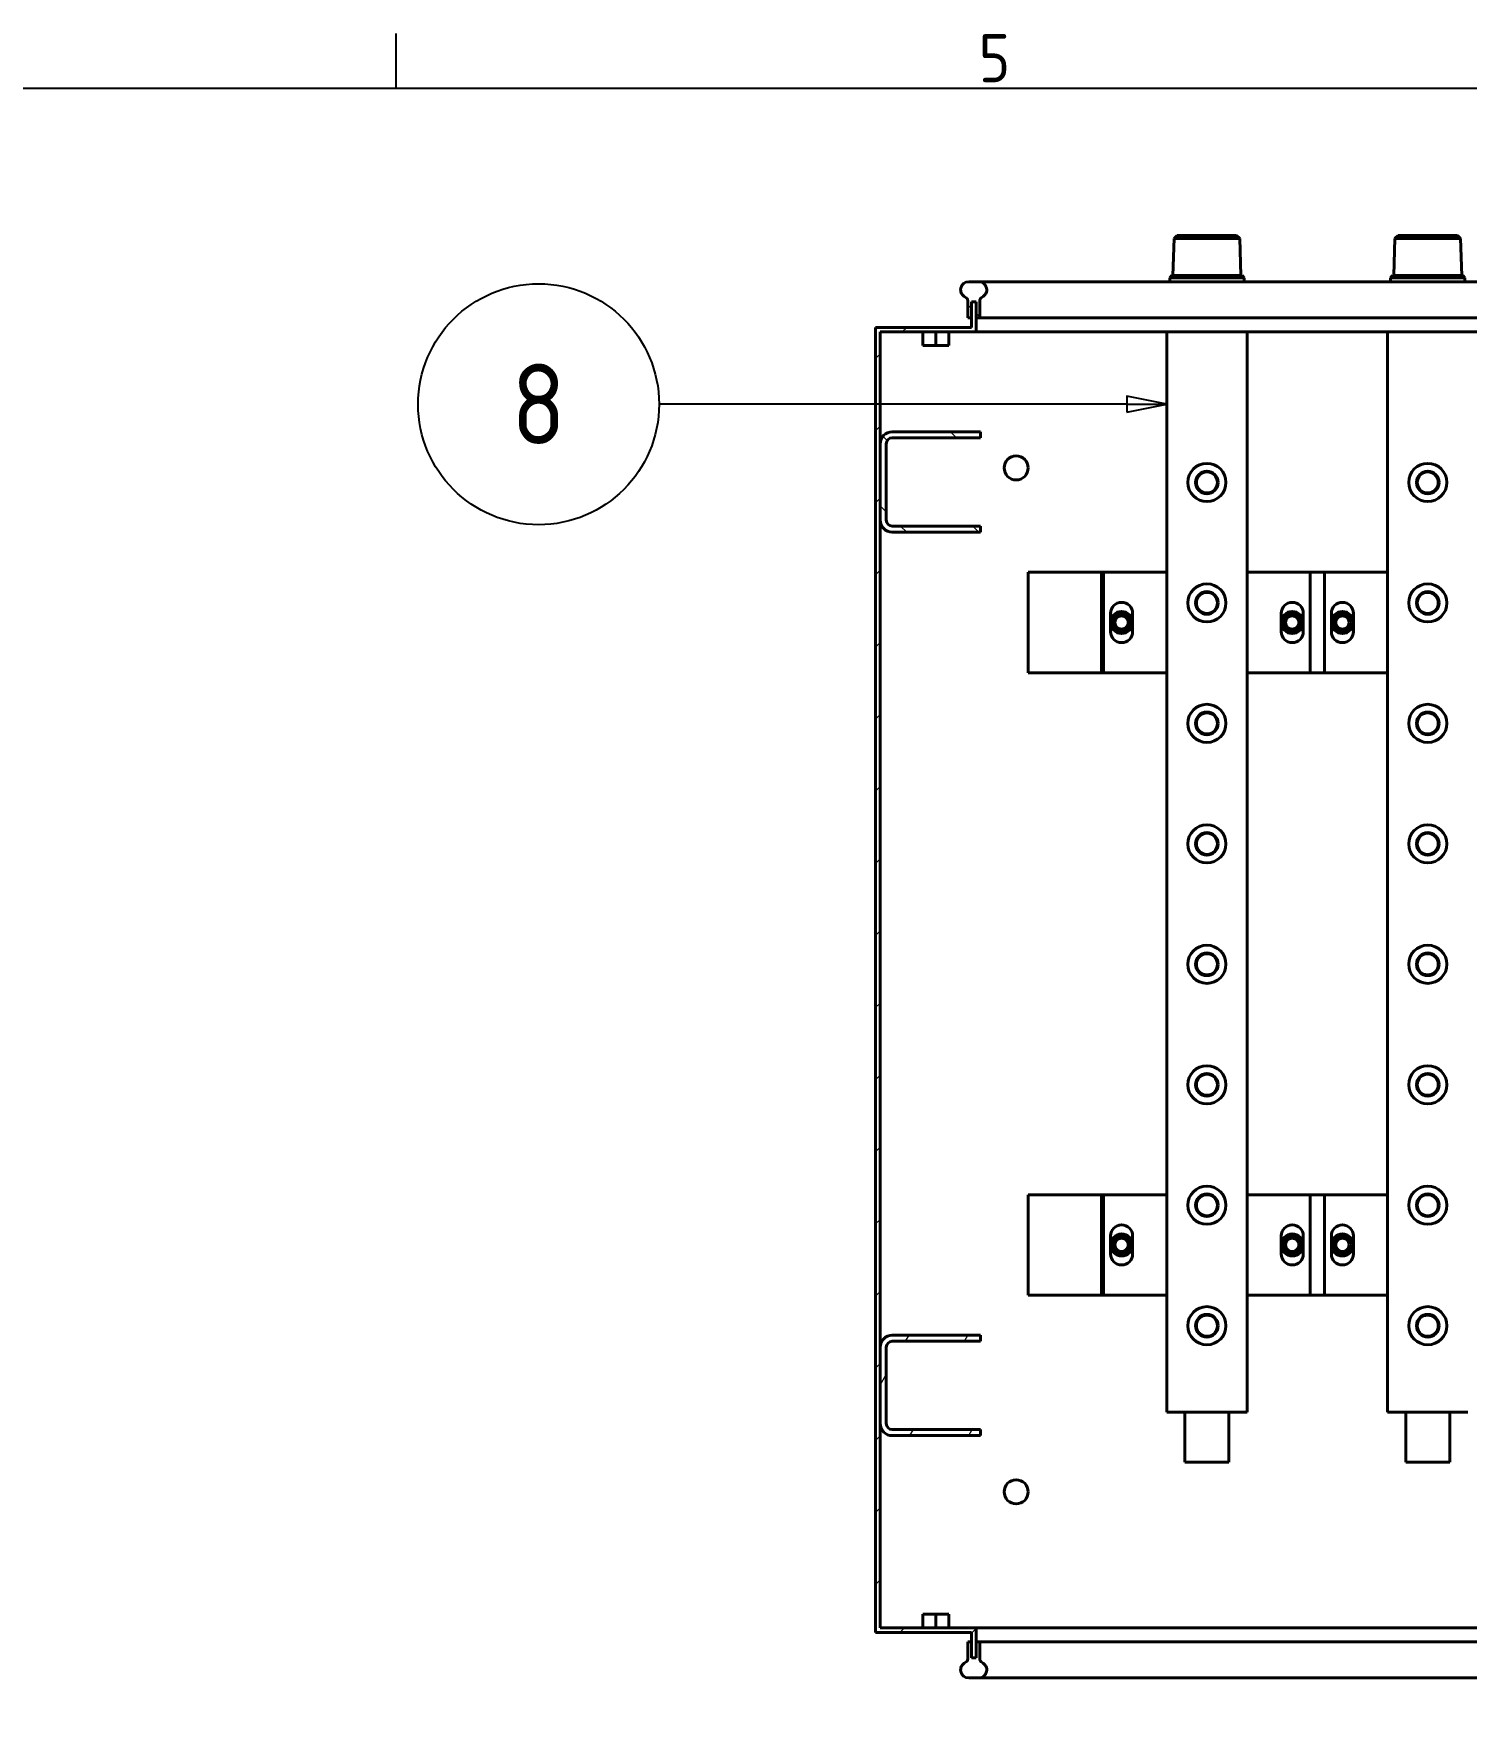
# Model space of a CAD drawing. Header units: inches. Extents: x 6934 to 18973, y 4254 to 7629.
# Drawn here: x 13410 to 14123, y 6725 to 7561 of the extents above; entities that cross this region are included whole.
import ezdxf

# ---------------------------------------------------------------- set-up
doc = ezdxf.new("R2010")
doc.units = ezdxf.units.IN
doc.header["$MEASUREMENT"] = 0
doc.layers.add('POWER SUPPLY CASE INLINER1$0$가시적인 것(ISO)', color=3, linetype='Continuous', lineweight=40, true_color=0x00ff00)
doc.layers.add('POWER SUPPLY CASE INLINER1$0$기호(ISO)', color=5, linetype='Continuous', lineweight=25, true_color=0x0000ff)
doc.layers.add('POWER SUPPLY CASE INLINER1$0$경계(ISO)', color=7, linetype='Continuous', lineweight=25)
doc.layers.add('POWER SUPPLY CASE INLINER1$0$해치(ISO)', color=7, linetype='Continuous', lineweight=18)
doc.styles.add('POWER SUPPLY CASE INLINER1$0$문자 텍스트_PSTEK_POSCO', font='isocp.shx')
doc.styles.add('POWER SUPPLY CASE INLINER1$0$부품번호텍스트_PSTEK_POSCO', font='isocp.shx')

# ---------------------------------------------------------------- blocks, each defined once
blk = doc.blocks.new('POWER SUPPLY CASE INLINER1$0$경계 Default Border')
at = {"layer": 'POWER SUPPLY CASE INLINER1$0$경계(ISO)'}
blk.add_line((222.75, 410), (222.75, 413.4), dxfattribs=at)
at = {"layer": 'POWER SUPPLY CASE INLINER1$0$경계(ISO)', "flags": 128}
blk.add_lwpolyline([(10, 10), (10, 410), (584, 410), (584, 10), (10, 10)], dxfattribs=at)
at = {"layer": 'POWER SUPPLY CASE INLINER1$0$경계(ISO)', "color": 2, "true_color": 0xffff00, "insert": (259.02, 410.37), "char_height": 3, "attachment_point": 7, "style": 'POWER SUPPLY CASE INLINER1$0$문자 텍스트_PSTEK_POSCO'}
blk.add_mtext('5', dxfattribs=at)
blk = doc.blocks.new('POWER SUPPLY CASE INLINER1$0$품번기호3')
at = {"layer": 'POWER SUPPLY CASE INLINER1$0$기호(ISO)', "color": 7}
for p, q in [((268.23, 390.32), (239.12, 390.32)), ((270.73, 390.32), (268.23, 390.82)), ((268.23, 390.82), (268.23, 389.82)), ((268.23, 390.32), (270.73, 390.32)), ((268.23, 389.82), (270.73, 390.32))]:
    blk.add_line(p, q, dxfattribs=at)
at = {"layer": 'POWER SUPPLY CASE INLINER1$0$기호(ISO)', "color": 7, "flags": 128}
blk.add_lwpolyline([(268.23, 389.82), (270.73, 390.32), (268.23, 390.82), (268.23, 389.82)], dxfattribs=at)
at = {"layer": 'POWER SUPPLY CASE INLINER1$0$기호(ISO)'}
blk.add_circle((231.62, 390.32), 7.5, dxfattribs=at)
at = {"layer": 'POWER SUPPLY CASE INLINER1$0$기호(ISO)', "color": 7}
blk.add_solid([(268.23, 389.82), (270.73, 390.32), (268.23, 390.82), (268.23, 389.82)], dxfattribs=at)
at = {"layer": 'POWER SUPPLY CASE INLINER1$0$기호(ISO)', "color": 7, "insert": (231.62, 390.34), "char_height": 5, "attachment_point": 5, "style": 'POWER SUPPLY CASE INLINER1$0$부품번호텍스트_PSTEK_POSCO'}
blk.add_mtext('8', dxfattribs=at)
blk = doc.blocks.new('POWER SUPPLY CASE INLINER1')
at = {"layer": 'POWER SUPPLY CASE INLINER1$0$해치(ISO)'}
h = blk.add_hatch(dxfattribs=at)
h.set_pattern_fill('ANSI31', color=256, scale=203.2, angle=90.0002, style=0)
edge = h.paths.add_edge_path()
edge.add_line((2066.65, 3174.12), (2066.65, 3165.57))
edge.add_line((2066.65, 3165.57), (2068.5, 3165.57))
edge.add_line((2068.5, 3165.57), (2068.5, 3173.57))
edge.add_line((2068.5, 3173.57), (2070.8, 3173.57))
edge.add_line((2070.8, 3173.57), (2070.8, 3165.57))
edge.add_line((2070.8, 3165.57), (2072.65, 3165.57))
edge.add_line((2072.65, 3165.57), (2072.65, 3174.12))
edge.add_ellipse((2074.65, 3174.12), major_axis=(-2, 0), ratio=1, start_angle=294.62432, end_angle=360, ccw=False)
edge.add_ellipse((2072.15, 3179.57), major_axis=(1.67, -3.64), ratio=1, start_angle=0, end_angle=155.37568)
edge.add_line((2072.15, 3183.57), (2067.15, 3183.57))
edge.add_ellipse((2067.15, 3179.57), major_axis=(0, 4), ratio=1, start_angle=0, end_angle=155.37568)
edge.add_ellipse((2064.65, 3174.12), major_axis=(0.83, 1.82), ratio=1, start_angle=294.62432, end_angle=360, ccw=False)
edge = h.paths.add_edge_path()
edge.add_ellipse((2769.45, 3179.57), major_axis=(0, 4), ratio=1, start_angle=0, end_angle=155.37568)
edge.add_ellipse((2766.95, 3174.12), major_axis=(0.83, 1.82), ratio=1, start_angle=294.62432, end_angle=360, ccw=False)
edge.add_line((2768.95, 3174.12), (2768.95, 3165.57))
edge.add_line((2768.95, 3165.57), (2770.8, 3165.57))
edge.add_line((2770.8, 3165.57), (2770.8, 3173.57))
edge.add_line((2770.8, 3173.57), (2773.1, 3173.57))
edge.add_line((2773.1, 3173.57), (2773.1, 3165.57))
edge.add_line((2773.1, 3165.57), (2774.95, 3165.57))
edge.add_line((2774.95, 3165.57), (2774.95, 3174.12))
edge.add_ellipse((2776.95, 3174.12), major_axis=(-2, 0), ratio=1, start_angle=294.62432, end_angle=360, ccw=False)
edge.add_ellipse((2774.45, 3179.57), major_axis=(1.67, -3.64), ratio=1, start_angle=0, end_angle=155.37568)
edge.add_line((2774.45, 3183.57), (2769.45, 3183.57))
h = blk.add_hatch(dxfattribs=at)
h.set_pattern_fill('ANSI31', color=256, scale=203.2, style=0)
h.paths.add_polyline_path([(2820.8, 2558.57), (2825.54, 2558.57), (2833.54, 2558.57), (2833.54, 2560.87), (2825.54, 2560.87), (2818.5, 2560.87), (2818.5, 2513.17), (2770.8, 2513.17), (2770.8, 2506.17), (2770.8, 2498.17), (2773.1, 2498.17), (2773.1, 2506.17), (2773.1, 2510.87), (2820.8, 2510.87)])
h.paths.add_polyline_path([(2773.1, 3160.87), (2773.1, 3165.57), (2773.1, 3173.57), (2770.8, 3173.57), (2770.8, 3165.57), (2770.8, 3158.57), (2818.5, 3158.57), (2818.5, 3110.87), (2825.54, 3110.87), (2833.54, 3110.87), (2833.54, 3113.17), (2825.54, 3113.17), (2820.8, 3113.17), (2820.8, 3160.87)])
h.paths.add_polyline_path([(2023.1, 2513.17), (2023.1, 2614.87), (2023.1, 2652.87), (2023.1, 3064.87), (2023.1, 3102.87), (2023.1, 3158.57), (2070.8, 3158.57), (2070.8, 3165.57), (2070.8, 3173.57), (2068.5, 3173.57), (2068.5, 3165.57), (2068.5, 3160.87), (2020.8, 3160.87), (2020.8, 2510.87), (2068.5, 2510.87), (2068.5, 2506.17), (2068.5, 2498.17), (2070.8, 2498.17), (2070.8, 2506.17), (2070.8, 2513.17)])
h = blk.add_hatch(dxfattribs=at)
h.set_pattern_fill('ANSI31', color=256, scale=203.2, angle=90.0002, style=0)
edge = h.paths.add_edge_path()
edge.add_line((2073.1, 3105.87), (2073.1, 3108.87))
edge.add_line((2073.1, 3108.87), (2029.1, 3108.87))
edge.add_ellipse((2029.1, 3102.87), major_axis=(0, 6), ratio=1, start_angle=0, end_angle=90)
edge.add_line((2023.1, 3102.87), (2023.1, 3064.87))
edge.add_ellipse((2029.1, 3064.87), major_axis=(-6, 0), ratio=1, start_angle=0, end_angle=90)
edge.add_line((2029.1, 3058.87), (2073.1, 3058.87))
edge.add_line((2073.1, 3058.87), (2073.1, 3061.87))
edge.add_line((2073.1, 3061.87), (2029.1, 3061.87))
edge.add_ellipse((2029.1, 3064.87), major_axis=(0, -3), ratio=1, start_angle=270, end_angle=360, ccw=False)
edge.add_line((2026.1, 3064.87), (2026.1, 3102.87))
edge.add_ellipse((2029.1, 3102.87), major_axis=(-3, 0), ratio=1, start_angle=270, end_angle=360, ccw=False)
edge.add_line((2029.1, 3105.87), (2073.1, 3105.87))
h = blk.add_hatch(dxfattribs=at)
h.set_pattern_fill('ANSI31', color=256, scale=203.2, angle=15, style=0)
edge = h.paths.add_edge_path()
edge.add_line((2073.1, 2655.87), (2073.1, 2658.87))
edge.add_line((2073.1, 2658.87), (2029.1, 2658.87))
edge.add_ellipse((2029.1, 2652.87), major_axis=(0, 6), ratio=1, start_angle=0, end_angle=90)
edge.add_line((2023.1, 2652.87), (2023.1, 2614.87))
edge.add_ellipse((2029.1, 2614.87), major_axis=(-6, 0), ratio=1, start_angle=0, end_angle=90)
edge.add_line((2029.1, 2608.87), (2073.1, 2608.87))
edge.add_line((2073.1, 2608.87), (2073.1, 2611.87))
edge.add_line((2073.1, 2611.87), (2029.1, 2611.87))
edge.add_ellipse((2029.1, 2614.87), major_axis=(0, -3), ratio=1, start_angle=270, end_angle=360, ccw=False)
edge.add_line((2026.1, 2614.87), (2026.1, 2652.87))
edge.add_ellipse((2029.1, 2652.87), major_axis=(-3, 0), ratio=1, start_angle=270, end_angle=360, ccw=False)
edge.add_line((2029.1, 2655.87), (2073.1, 2655.87))
h = blk.add_hatch(dxfattribs=at)
h.set_pattern_fill('ANSI31', color=256, scale=203.2, angle=105.0002, style=0)
edge = h.paths.add_edge_path()
edge.add_line((2774.95, 2497.63), (2774.95, 2506.17))
edge.add_line((2774.95, 2506.17), (2773.1, 2506.17))
edge.add_line((2773.1, 2506.17), (2773.1, 2498.17))
edge.add_line((2773.1, 2498.17), (2770.8, 2498.17))
edge.add_line((2770.8, 2498.17), (2770.8, 2506.17))
edge.add_line((2770.8, 2506.17), (2768.95, 2506.17))
edge.add_line((2768.95, 2506.17), (2768.95, 2497.63))
edge.add_ellipse((2766.95, 2497.63), major_axis=(2, 0), ratio=1, start_angle=294.62432, end_angle=360, ccw=False)
edge.add_ellipse((2769.45, 2492.17), major_axis=(-1.67, 3.64), ratio=1, start_angle=0, end_angle=155.37568)
edge.add_line((2769.45, 2488.17), (2774.45, 2488.17))
edge.add_ellipse((2774.45, 2492.17), major_axis=(0, -4), ratio=1, start_angle=0, end_angle=155.37568)
edge.add_ellipse((2776.95, 2497.63), major_axis=(-0.83, -1.82), ratio=1, start_angle=294.62432, end_angle=360, ccw=False)
edge = h.paths.add_edge_path()
edge.add_ellipse((2072.15, 2492.17), major_axis=(0, -4), ratio=1, start_angle=0, end_angle=155.37568)
edge.add_ellipse((2074.65, 2497.63), major_axis=(-0.83, -1.82), ratio=1, start_angle=294.62432, end_angle=360, ccw=False)
edge.add_line((2072.65, 2497.63), (2072.65, 2506.17))
edge.add_line((2072.65, 2506.17), (2070.8, 2506.17))
edge.add_line((2070.8, 2506.17), (2070.8, 2498.17))
edge.add_line((2070.8, 2498.17), (2068.5, 2498.17))
edge.add_line((2068.5, 2498.17), (2068.5, 2506.17))
edge.add_line((2068.5, 2506.17), (2066.65, 2506.17))
edge.add_line((2066.65, 2506.17), (2066.65, 2497.63))
edge.add_ellipse((2064.65, 2497.63), major_axis=(2, 0), ratio=1, start_angle=294.62432, end_angle=360, ccw=False)
edge.add_ellipse((2067.15, 2492.17), major_axis=(-1.67, 3.64), ratio=1, start_angle=0, end_angle=155.37568)
edge.add_line((2067.15, 2488.17), (2072.15, 2488.17))
at = {"layer": 'POWER SUPPLY CASE INLINER1$0$가시적인 것(ISO)'}
for p, q in [((2169.45, 3205.07), (2168.9, 3186.62)), ((2171, 3206.62), (2169.45, 3205.07)), ((2169.45, 3205.07), (2202.15, 3205.07)), ((2171, 3206.62), (2200.6, 3206.62)), ((2200.6, 3206.62), (2202.15, 3205.07)), ((2202.15, 3205.07), (2202.7, 3186.62)), ((2279.45, 3205.07), (2278.9, 3186.62)), ((2281, 3206.62), (2279.45, 3205.07)), ((2279.45, 3205.07), (2312.15, 3205.07)), ((2281, 3206.62), (2310.6, 3206.62)), ((2310.6, 3206.62), (2312.15, 3205.07)), ((2312.15, 3205.07), (2312.7, 3186.62)), ((2168.3, 3186.62), (2167.3, 3185.62)), ((2168.3, 3186.62), (2203.3, 3186.62)), ((2203.3, 3186.62), (2204.3, 3185.62)), ((2278.3, 3186.62), (2277.3, 3185.62)), ((2278.3, 3186.62), (2313.3, 3186.62)), ((2313.3, 3186.62), (2314.3, 3185.62)), ((2072.15, 3183.57), (2067.15, 3183.57)), ((2769.45, 3183.57), (2072.15, 3183.57)), ((2204.3, 3185.62), (2167.3, 3185.62)), ((2167.3, 3183.57), (2167.3, 3185.62)), ((2204.3, 3183.57), (2204.3, 3185.62)), ((2314.3, 3185.62), (2277.3, 3185.62)), ((2277.3, 3183.57), (2277.3, 3185.62)), ((2314.3, 3183.57), (2314.3, 3185.62)), ((2066.65, 3174.12), (2066.65, 3165.57)), ((2070.8, 3173.57), (2068.5, 3173.57)), ((2068.5, 3173.57), (2068.5, 3160.87)), ((2068.5, 3165.57), (2068.5, 3173.57)), ((2068.5, 3173.57), (2070.8, 3173.57)), ((2070.8, 3158.57), (2070.8, 3173.57)), ((2070.8, 3173.57), (2070.8, 3165.57)), ((2072.65, 3165.57), (2072.65, 3174.12)), ((2068.5, 3160.87), (2020.8, 3160.87)), ((2020.8, 3160.87), (2020.8, 2510.87)), ((2066.65, 3165.57), (2068.5, 3165.57)), ((2070.8, 3165.57), (2072.65, 3165.57)), ((2768.95, 3165.57), (2072.65, 3165.57)), ((2023.1, 2513.17), (2023.1, 3158.57)), ((2023.1, 3158.57), (2070.8, 3158.57)), ((2044.3, 3158.57), (2044.3, 3151.77)), ((2050.8, 3158.57), (2050.8, 3151.77)), ((2057.3, 3158.57), (2057.3, 3151.77)), ((2770.8, 3158.57), (2070.8, 3158.57)), ((2165.8, 3158.57), (2165.8, 2620.62)), ((2205.8, 3158.57), (2205.8, 2620.62)), ((2275.8, 3158.57), (2275.8, 2620.62)), ((2044.3, 3151.77), (2050.8, 3151.77)), ((2050.8, 3151.77), (2057.3, 3151.77)), ((2023.1, 3102.87), (2023.1, 3064.87)), ((2026.1, 3064.87), (2026.1, 3102.87)), ((2073.1, 3108.87), (2029.1, 3108.87)), ((2029.1, 3105.87), (2073.1, 3105.87)), ((2073.1, 3105.87), (2073.1, 3108.87)), ((2073.1, 3061.87), (2029.1, 3061.87)), ((2073.1, 3058.87), (2073.1, 3061.87)), ((2029.1, 3058.87), (2073.1, 3058.87)), ((2096.8, 3038.87), (2133.3, 3038.87)), ((2096.8, 3038.87), (2096.8, 2994.87)), ((2133.3, 2988.87), (2133.3, 3038.87)), ((2133.3, 3038.87), (2134.3, 3038.87)), ((2165.8, 3038.87), (2134.3, 3038.87)), ((2134.3, 3038.87), (2134.3, 2988.87)), ((2237.3, 3038.87), (2205.8, 3038.87)), ((2237.3, 3038.87), (2244.3, 3038.87)), ((2237.3, 2988.87), (2237.3, 3038.87)), ((2275.8, 3038.87), (2244.3, 3038.87)), ((2244.3, 3038.87), (2244.3, 2988.87)), ((2137.8, 3009.37), (2137.8, 3018.37)), ((2148.8, 3018.37), (2148.8, 3009.37)), ((2222.8, 3009.37), (2222.8, 3018.37)), ((2233.8, 3018.37), (2233.8, 3009.37)), ((2247.8, 3009.37), (2247.8, 3018.37)), ((2258.8, 3018.37), (2258.8, 3009.37)), ((2096.8, 2988.87), (2096.8, 2994.87)), ((2133.3, 2988.87), (2096.8, 2988.87)), ((2134.3, 2988.87), (2133.3, 2988.87)), ((2134.3, 2988.87), (2165.8, 2988.87)), ((2205.8, 2988.87), (2237.3, 2988.87)), ((2244.3, 2988.87), (2237.3, 2988.87)), ((2244.3, 2988.87), (2275.8, 2988.87)), ((2133.3, 2728.87), (2096.8, 2728.87)), ((2096.8, 2728.87), (2096.8, 2722.87)), ((2133.3, 2678.87), (2133.3, 2728.87)), ((2133.3, 2728.87), (2134.3, 2728.87)), ((2165.8, 2728.87), (2134.3, 2728.87)), ((2134.3, 2728.87), (2134.3, 2678.87)), ((2237.3, 2728.87), (2205.8, 2728.87)), ((2237.3, 2728.87), (2244.3, 2728.87)), ((2237.3, 2678.87), (2237.3, 2728.87)), ((2275.8, 2728.87), (2244.3, 2728.87)), ((2244.3, 2728.87), (2244.3, 2678.87)), ((2096.8, 2678.87), (2096.8, 2722.87)), ((2137.8, 2699.37), (2137.8, 2708.37)), ((2148.8, 2708.37), (2148.8, 2699.37)), ((2222.8, 2699.37), (2222.8, 2708.37)), ((2233.8, 2708.37), (2233.8, 2699.37)), ((2247.8, 2699.37), (2247.8, 2708.37)), ((2258.8, 2708.37), (2258.8, 2699.37)), ((2096.8, 2678.87), (2133.3, 2678.87)), ((2134.3, 2678.87), (2133.3, 2678.87)), ((2134.3, 2678.87), (2165.8, 2678.87)), ((2205.8, 2678.87), (2237.3, 2678.87)), ((2244.3, 2678.87), (2237.3, 2678.87)), ((2244.3, 2678.87), (2275.8, 2678.87)), ((2023.1, 2652.87), (2023.1, 2614.87)), ((2026.1, 2614.87), (2026.1, 2652.87)), ((2073.1, 2658.87), (2029.1, 2658.87)), ((2029.1, 2655.87), (2073.1, 2655.87)), ((2073.1, 2655.87), (2073.1, 2658.87)), ((2165.8, 2620.62), (2168.8, 2620.62)), ((2202.8, 2620.62), (2168.8, 2620.62)), ((2174.8, 2620.62), (2174.8, 2595.62)), ((2196.8, 2620.62), (2196.8, 2595.62)), ((2202.8, 2620.62), (2205.8, 2620.62)), ((2275.8, 2620.62), (2278.8, 2620.62)), ((2312.8, 2620.62), (2278.8, 2620.62)), ((2284.8, 2620.62), (2284.8, 2595.62)), ((2306.8, 2620.62), (2306.8, 2595.62)), ((2312.8, 2620.62), (2315.8, 2620.62)), ((2073.1, 2611.87), (2029.1, 2611.87)), ((2073.1, 2608.87), (2073.1, 2611.87)), ((2029.1, 2608.87), (2073.1, 2608.87)), ((2174.8, 2595.62), (2196.8, 2595.62)), ((2284.8, 2595.62), (2306.8, 2595.62)), ((2044.3, 2513.17), (2044.3, 2519.97)), ((2050.8, 2519.97), (2044.3, 2519.97)), ((2057.3, 2519.97), (2050.8, 2519.97)), ((2050.8, 2513.17), (2050.8, 2519.97)), ((2057.3, 2513.17), (2057.3, 2519.97)), ((2020.8, 2510.87), (2068.5, 2510.87)), ((2070.8, 2513.17), (2023.1, 2513.17)), ((2068.5, 2510.87), (2068.5, 2498.17)), ((2070.8, 2498.17), (2070.8, 2513.17)), ((2070.8, 2513.17), (2770.8, 2513.17)), ((2068.5, 2506.17), (2066.65, 2506.17)), ((2066.65, 2506.17), (2066.65, 2497.63)), ((2068.5, 2498.17), (2068.5, 2506.17)), ((2072.65, 2506.17), (2070.8, 2506.17)), ((2070.8, 2506.17), (2070.8, 2498.17)), ((2072.65, 2497.63), (2072.65, 2506.17)), ((2072.65, 2506.17), (2768.95, 2506.17)), ((2068.5, 2498.17), (2070.8, 2498.17)), ((2070.8, 2498.17), (2068.5, 2498.17)), ((2067.15, 2488.17), (2072.15, 2488.17)), ((2072.15, 2488.17), (2769.45, 2488.17))]:
    blk.add_line(p, q, dxfattribs=at)
for centre, radius in [((2090.8, 3090.87), 6), ((2185.8, 3083.62), 9.5), ((2185.8, 3083.62), 5.64), ((2185.8, 3083.62), 5.29), ((2185.8, 3083.62), 5.25), ((2295.8, 3083.62), 9.5), ((2295.8, 3083.62), 5.64), ((2295.8, 3083.62), 5.29), ((2295.8, 3083.62), 5.25), ((2185.8, 3023.62), 9.5), ((2185.8, 3023.62), 5.64), ((2185.8, 3023.62), 5.29), ((2185.8, 3023.62), 5.25), ((2295.8, 3023.62), 9.5), ((2295.8, 3023.62), 5.64), ((2295.8, 3023.62), 5.29), ((2295.8, 3023.62), 5.25), ((2143.3, 3013.87), 5.5), ((2228.3, 3013.87), 5.5), ((2253.3, 3013.87), 5.5), ((2143.3, 3013.87), 4.5), ((2143.3, 3013.87), 3.32), ((2228.3, 3013.87), 4.5), ((2228.3, 3013.87), 3.32), ((2253.3, 3013.87), 4.5), ((2253.3, 3013.87), 3.32), ((2185.8, 2963.62), 9.5), ((2185.8, 2963.62), 5.64), ((2185.8, 2963.62), 5.29), ((2185.8, 2963.62), 5.25), ((2295.8, 2963.62), 9.5), ((2295.8, 2963.62), 5.64), ((2295.8, 2963.62), 5.29), ((2295.8, 2963.62), 5.25), ((2185.8, 2903.62), 9.5), ((2295.8, 2903.62), 9.5), ((2185.8, 2903.62), 5.64), ((2185.8, 2903.62), 5.29), ((2185.8, 2903.62), 5.25), ((2295.8, 2903.62), 5.64), ((2295.8, 2903.62), 5.29), ((2295.8, 2903.62), 5.25), ((2185.8, 2843.62), 9.5), ((2295.8, 2843.62), 9.5), ((2185.8, 2843.62), 5.64), ((2185.8, 2843.62), 5.29), ((2185.8, 2843.62), 5.25), ((2295.8, 2843.62), 5.64), ((2295.8, 2843.62), 5.29), ((2295.8, 2843.62), 5.25), ((2185.8, 2783.62), 9.5), ((2295.8, 2783.62), 9.5), ((2185.8, 2783.62), 5.64), ((2185.8, 2783.62), 5.29), ((2185.8, 2783.62), 5.25), ((2295.8, 2783.62), 5.64), ((2295.8, 2783.62), 5.29), ((2295.8, 2783.62), 5.25), ((2185.8, 2723.62), 9.5), ((2185.8, 2723.62), 5.64), ((2185.8, 2723.62), 5.29), ((2185.8, 2723.62), 5.25), ((2295.8, 2723.62), 9.5), ((2295.8, 2723.62), 5.64), ((2295.8, 2723.62), 5.29), ((2295.8, 2723.62), 5.25), ((2143.3, 2703.87), 5.5), ((2228.3, 2703.87), 5.5), ((2253.3, 2703.87), 5.5), ((2143.3, 2703.87), 4.5), ((2143.3, 2703.87), 3.32), ((2228.3, 2703.87), 4.5), ((2228.3, 2703.87), 3.32), ((2253.3, 2703.87), 4.5), ((2253.3, 2703.87), 3.32), ((2185.8, 2663.62), 9.5), ((2185.8, 2663.62), 5.64), ((2185.8, 2663.62), 5.29), ((2185.8, 2663.62), 5.25), ((2295.8, 2663.62), 9.5), ((2295.8, 2663.62), 5.64), ((2295.8, 2663.62), 5.29), ((2295.8, 2663.62), 5.25), ((2090.8, 2580.87), 6)]:
    blk.add_circle(centre, radius, dxfattribs=at)
for centre, radius, start, end in [((2067.15, 3179.57), 4, 90, 245.37568), ((2072.15, 3179.57), 4, 294.62432, 90), ((2064.65, 3174.12), 2, 0, 65.37568), ((2074.65, 3174.12), 2, 114.62432, 180), ((2029.1, 3102.87), 6, 90, 180), ((2029.1, 3102.87), 3, 90, 180), ((2029.1, 3064.87), 6, 180, 270), ((2029.1, 3064.87), 3, 180, 270), ((2143.3, 3018.37), 5.5, 0, 180), ((2228.3, 3018.37), 5.5, 0, 180), ((2253.3, 3018.37), 5.5, 0, 180), ((2143.3, 3009.37), 5.5, 180, 0), ((2228.3, 3009.37), 5.5, 180, 0), ((2253.3, 3009.37), 5.5, 180, 0), ((2143.3, 2708.37), 5.5, 0, 180), ((2228.3, 2708.37), 5.5, 0, 180), ((2253.3, 2708.37), 5.5, 0, 180), ((2143.3, 2699.37), 5.5, 180, 0), ((2228.3, 2699.37), 5.5, 180, 0), ((2253.3, 2699.37), 5.5, 180, 0), ((2029.1, 2652.87), 6, 90, 180), ((2029.1, 2652.87), 3, 90, 180), ((2029.1, 2614.87), 6, 180, 270), ((2029.1, 2614.87), 3, 180, 270), ((2067.15, 2492.17), 4, 114.62432, 270), ((2064.65, 2497.63), 2, 294.62432, 0), ((2072.15, 2492.17), 4, 270, 65.37568), ((2074.65, 2497.63), 2, 180, 245.37568)]:
    blk.add_arc(centre, radius, start, end, dxfattribs=at)
at = {"xscale": 8, "yscale": 8, "zscale": 8}
blk.add_blockref('POWER SUPPLY CASE INLINER1$0$경계 Default Border', (0, 0), dxfattribs=at)
at = {"layer": 'POWER SUPPLY CASE INLINER1$0$기호(ISO)', "xscale": 8, "yscale": 8, "zscale": 8}
blk.add_blockref('POWER SUPPLY CASE INLINER1$0$품번기호3', (0, 0), dxfattribs=at)

msp = doc.modelspace()

# ---------------------------------------------------------------- block references
msp.add_blockref('POWER SUPPLY CASE INLINER1', (11808.399, 4254.001))

doc.saveas('drawing.dxf')
